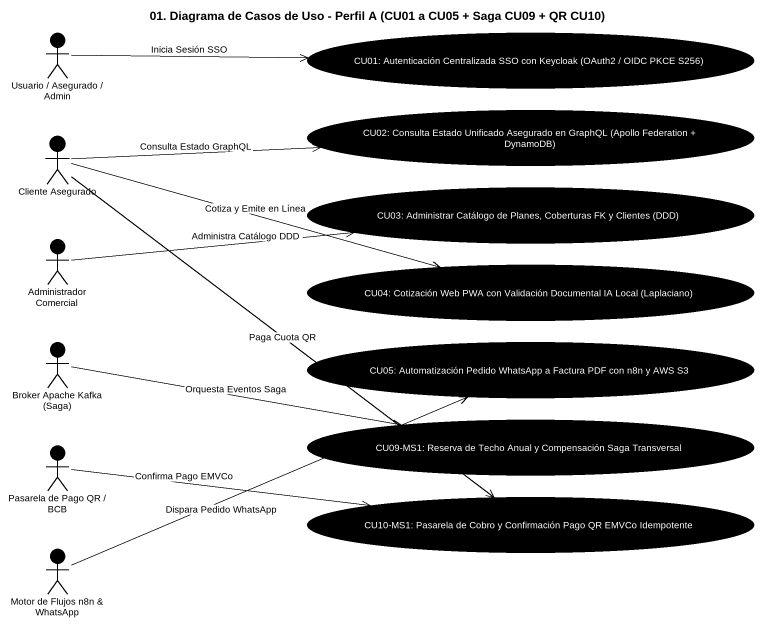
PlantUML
@startuml
title 01. Diagrama de Casos de Uso - Perfil A (CU01 a CU05 + Saga CU09 + QR CU10)
actor "Usuario / Asegurado / Admin" as Usuario_Asegurado_Admin #000000
usecase "CU01: Autenticación Centralizada SSO con Keycloak (OAuth2 / OIDC PKCE S256)" as CU01_Autenticación #000000
usecase "CU02: Consulta Estado Unificado Asegurado en GraphQL (Apollo Federation + DynamoDB)" as CU02_Consulta_Estado #000000
actor "Cliente Asegurado" as Cliente_Asegurado #000000
usecase "CU03: Administrar Catálogo de Planes, Coberturas FK y Clientes (DDD)" as CU03_Administrar_Catálogo #000000
actor "Administrador Comercial" as Administrador_Comercial #000000
usecase "CU04: Cotización Web PWA con Validación Documental IA Local (Laplaciano)" as CU04_Cotización_Web_PWA_con #000000
actor "Broker Apache Kafka (Saga)" as Broker_Apache_Kafka_Saga #000000
usecase "CU05: Automatización Pedido WhatsApp a Factura PDF con n8n y AWS S3" as CU05_Automatización_Pedido #000000
usecase "CU09-MS1: Reserva de Techo Anual y Compensación Saga Transversal" as CU09_MS1_Reserva_de_Techo #000000
actor "Pasarela de Pago QR / BCB" as Pasarela_de_Pago_QR_BCB #000000
usecase "CU10-MS1: Pasarela de Cobro y Confirmación Pago QR EMVCo Idempotente" as CU10_MS1_Pasarela_de_Cobro #000000
actor "Motor de Flujos n8n & WhatsApp" as Motor_de_Flujos_n8n_WhatsApp #000000
Usuario_Asegurado_Admin -right-> CU01_Autenticación : Inicia Sesión SSO
Cliente_Asegurado -right-> CU02_Consulta_Estado : Consulta Estado GraphQL
Cliente_Asegurado -right-> CU04_Cotización_Web_PWA_con : Cotiza y Emite en Línea
Cliente_Asegurado --> CU10_MS1_Pasarela_de_Cobro : Paga Cuota QR
Administrador_Comercial -right-> CU03_Administrar_Catálogo : Administra Catálogo DDD
Broker_Apache_Kafka_Saga -right-> CU09_MS1_Reserva_de_Techo : Orquesta Eventos Saga
Pasarela_de_Pago_QR_BCB -right-> CU10_MS1_Pasarela_de_Cobro : Confirma Pago EMVCo
Motor_de_Flujos_n8n_WhatsApp -right-> CU05_Automatización_Pedido : Dispara Pedido WhatsApp
@enduml
